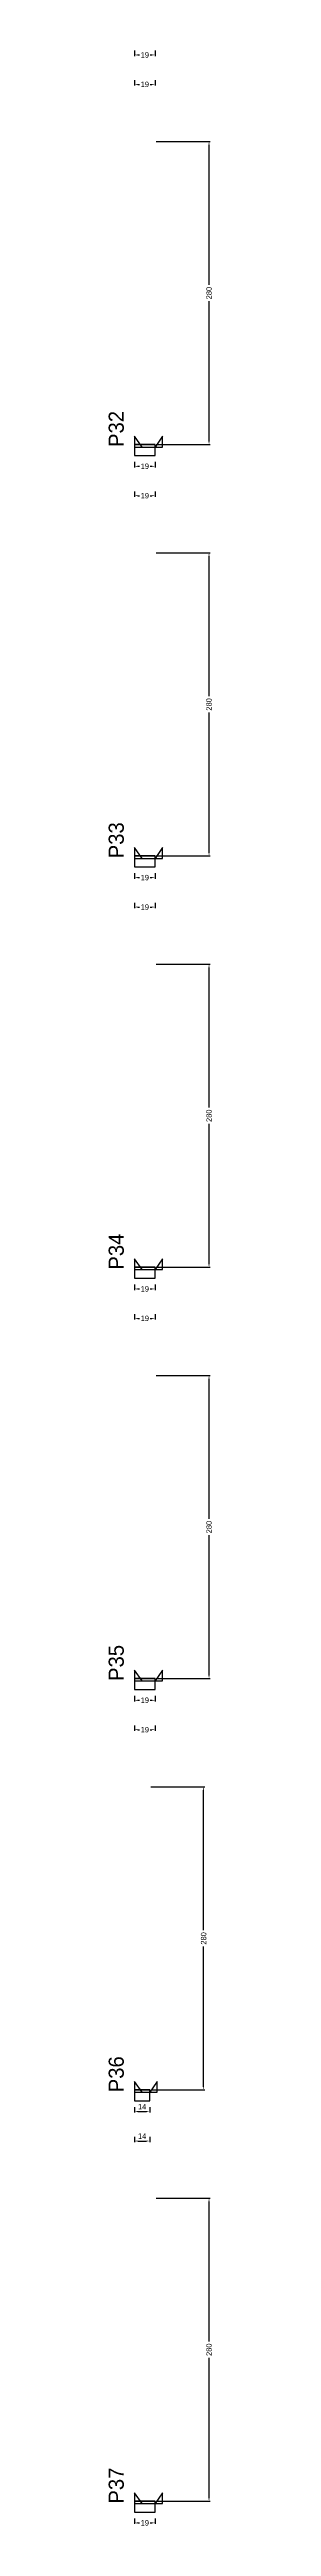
# Model space of a CAD drawing. Header units: centimetres. Extents: x -10500 to 4105, y -36866 to 295.
# Drawn here: x 3976 to 4072, y -13701 to -11413 of the extents above; entities that cross this region are included whole.
import ezdxf

# ---------------------------------------------------------------- set-up
doc = ezdxf.new("R2010")
doc.units = ezdxf.units.CM
for name, color, linetype in [('NOMENCLATURA', 7, 'Continuous'), ('SARR_2.2x10', 60, 'Continuous'), ('SARR_2.2x7', 40, 'Continuous')]:
    doc.layers.add(name, color=color, linetype=linetype)
doc.dimstyles.new('PAINEL-NOVA', dxfattribs={"dimtxt": 5, "dimasz": 3, "dimexe": 1, "dimexo": 1, "dimgap": 1, "dimtad": 1, "dimcen": 2.5, "dimazin": 3, "dimtfac": 1, "dimtmove": 0, "dimatfit": 3})

# ---------------------------------------------------------------- blocks, each defined once
blk = doc.blocks.new('_CLOSEDFILLED')
at = {"color": 0, "linetype": 'BYBLOCK'}
blk.add_solid([(-1, 0.16), (0, 0), (-1, -0.16)], dxfattribs=at)
blk = doc.blocks.new('*D801')
for p, q in [((4000, -11413.8), (4000, -11418.8)), ((4003, -11417.8), (4004.5, -11417.8)), ((4014.5, -11417.8), (4016, -11417.8)), ((4019, -11413.8), (4019, -11418.8))]:
    blk.add_line(p, q)
at = {"layer": 'Defpoints'}
for p in [(4000, -11412.8), (4000, -11417.8), (4019, -11412.8)]:
    blk.add_point(p, dxfattribs=at)
at = {"layer": 'SARR_2.2x10', "xscale": 3, "yscale": 3, "rotation": 180}
blk.add_blockref('_CLOSEDFILLED', (4000, -11417.8), dxfattribs=at)
at = {"layer": 'SARR_2.2x10', "xscale": 3, "yscale": 3}
blk.add_blockref('_CLOSEDFILLED', (4019, -11417.8), dxfattribs=at)
at = {"layer": 'SARR_2.2x10', "insert": (4009.5, -11417.8), "char_height": 5, "attachment_point": 5}
blk.add_mtext('19', dxfattribs=at)
blk = doc.blocks.new('*D806')
for p, q in [((4000, -11441), (4000, -11446)), ((4019, -11441), (4019, -11446)), ((4003, -11445), (4004.5, -11445)), ((4014.5, -11445), (4016, -11445))]:
    blk.add_line(p, q)
at = {"layer": 'Defpoints'}
for p in [(4000, -11440), (4019, -11440), (4000, -11445)]:
    blk.add_point(p, dxfattribs=at)
at = {"layer": 'SARR_2.2x10', "xscale": 3, "yscale": 3, "rotation": 180}
blk.add_blockref('_CLOSEDFILLED', (4000, -11445), dxfattribs=at)
at = {"layer": 'SARR_2.2x10', "xscale": 3, "yscale": 3}
blk.add_blockref('_CLOSEDFILLED', (4019, -11445), dxfattribs=at)
at = {"layer": 'SARR_2.2x10', "insert": (4009.5, -11445), "char_height": 5, "attachment_point": 5}
blk.add_mtext('19', dxfattribs=at)
blk = doc.blocks.new('*D827')
for p, q in [((4000, -11793.8), (4000, -11798.8)), ((4003, -11797.8), (4004.5, -11797.8)), ((4014.5, -11797.8), (4016, -11797.8)), ((4019, -11793.8), (4019, -11798.8))]:
    blk.add_line(p, q)
at = {"layer": 'Defpoints'}
for p in [(4000, -11792.8), (4000, -11797.8), (4019, -11792.8)]:
    blk.add_point(p, dxfattribs=at)
at = {"layer": 'SARR_2.2x10', "xscale": 3, "yscale": 3, "rotation": 180}
blk.add_blockref('_CLOSEDFILLED', (4000, -11797.8), dxfattribs=at)
at = {"layer": 'SARR_2.2x10', "xscale": 3, "yscale": 3}
blk.add_blockref('_CLOSEDFILLED', (4019, -11797.8), dxfattribs=at)
at = {"layer": 'SARR_2.2x10', "insert": (4009.5, -11797.8), "char_height": 5, "attachment_point": 5}
blk.add_mtext('19', dxfattribs=at)
blk = doc.blocks.new('*D828')
for p, q in [((4020, -11497.8), (4070, -11497.8)), ((4069, -11630.3), (4069, -11500.8)), ((4069, -11774.8), (4069, -11645.3)), ((4020, -11777.8), (4070, -11777.8))]:
    blk.add_line(p, q)
at = {"layer": 'Defpoints'}
for p in [(4019, -11497.8), (4019, -11777.8), (4069, -11777.8)]:
    blk.add_point(p, dxfattribs=at)
at = {"layer": 'SARR_2.2x10', "xscale": 3, "yscale": 3}
for p, rotation in [((4069, -11497.8), 90), ((4069, -11777.8), 270)]:
    blk.add_blockref('_CLOSEDFILLED', p, dxfattribs=dict(at, rotation=rotation))
at = {"layer": 'SARR_2.2x10', "insert": (4069, -11637.8), "char_height": 5, "attachment_point": 5, "rotation": 90}
blk.add_mtext('280', dxfattribs=at)
blk = doc.blocks.new('*D829')
for p, q in [((4020, -11497.8), (4070, -11497.8)), ((4069, -11630.3), (4069, -11500.8)), ((4069, -11774.8), (4069, -11645.3)), ((4020, -11777.8), (4070, -11777.8))]:
    blk.add_line(p, q)
at = {"layer": 'Defpoints'}
for p in [(4019, -11497.8), (4019, -11777.8), (4069, -11777.8)]:
    blk.add_point(p, dxfattribs=at)
at = {"layer": 'SARR_2.2x10', "xscale": 3, "yscale": 3}
for p, rotation in [((4069, -11497.8), 90), ((4069, -11777.8), 270)]:
    blk.add_blockref('_CLOSEDFILLED', p, dxfattribs=dict(at, rotation=rotation))
at = {"layer": 'SARR_2.2x10', "insert": (4069, -11637.8), "char_height": 5, "attachment_point": 5, "rotation": 90}
blk.add_mtext('280', dxfattribs=at)
blk = doc.blocks.new('*D830')
for p, q in [((4020, -11497.8), (4070, -11497.8)), ((4069, -11630.3), (4069, -11500.8)), ((4069, -11774.8), (4069, -11645.3)), ((4020, -11777.8), (4070, -11777.8))]:
    blk.add_line(p, q)
at = {"layer": 'Defpoints'}
for p in [(4019, -11497.8), (4019, -11777.8), (4069, -11777.8)]:
    blk.add_point(p, dxfattribs=at)
at = {"layer": 'SARR_2.2x10', "xscale": 3, "yscale": 3}
for p, rotation in [((4069, -11497.8), 90), ((4069, -11777.8), 270)]:
    blk.add_blockref('_CLOSEDFILLED', p, dxfattribs=dict(at, rotation=rotation))
at = {"layer": 'SARR_2.2x10', "insert": (4069, -11637.8), "char_height": 5, "attachment_point": 5, "rotation": 90}
blk.add_mtext('280', dxfattribs=at)
blk = doc.blocks.new('*D831')
for p, q in [((4020, -11497.8), (4070, -11497.8)), ((4069, -11630.3), (4069, -11500.8)), ((4069, -11774.8), (4069, -11645.3)), ((4020, -11777.8), (4070, -11777.8))]:
    blk.add_line(p, q)
at = {"layer": 'Defpoints'}
for p in [(4019, -11497.8), (4019, -11777.8), (4069, -11777.8)]:
    blk.add_point(p, dxfattribs=at)
at = {"layer": 'SARR_2.2x10', "xscale": 3, "yscale": 3}
for p, rotation in [((4069, -11497.8), 90), ((4069, -11777.8), 270)]:
    blk.add_blockref('_CLOSEDFILLED', p, dxfattribs=dict(at, rotation=rotation))
at = {"layer": 'SARR_2.2x10', "insert": (4069, -11637.8), "char_height": 5, "attachment_point": 5, "rotation": 90}
blk.add_mtext('280', dxfattribs=at)
blk = doc.blocks.new('*D832')
for p, q in [((4000, -11821), (4000, -11826)), ((4003, -11825), (4004.5, -11825)), ((4014.5, -11825), (4016, -11825)), ((4019, -11821), (4019, -11826))]:
    blk.add_line(p, q)
at = {"layer": 'Defpoints'}
for p in [(4000, -11820), (4000, -11825), (4019, -11820)]:
    blk.add_point(p, dxfattribs=at)
at = {"layer": 'SARR_2.2x10', "xscale": 3, "yscale": 3, "rotation": 180}
blk.add_blockref('_CLOSEDFILLED', (4000, -11825), dxfattribs=at)
at = {"layer": 'SARR_2.2x10', "xscale": 3, "yscale": 3}
blk.add_blockref('_CLOSEDFILLED', (4019, -11825), dxfattribs=at)
at = {"layer": 'SARR_2.2x10', "insert": (4009.5, -11825), "char_height": 5, "attachment_point": 5}
blk.add_mtext('19', dxfattribs=at)
blk = doc.blocks.new('GRA-E')
at = {"layer": 'SARR_2.2x7'}
blk.add_lwpolyline([(0, 0), (7, 0), (0, 10)], close=True, dxfattribs=at)
blk = doc.blocks.new('GRA-D')
at = {"layer": 'SARR_2.2x7'}
blk.add_lwpolyline([(0, 0), (7, 0), (7, 10)], close=True, dxfattribs=at)
blk = doc.blocks.new('*D853')
for p, q in [((4000, -12173.8), (4000, -12178.8)), ((4003, -12177.8), (4004.5, -12177.8)), ((4014.5, -12177.8), (4016, -12177.8)), ((4019, -12173.8), (4019, -12178.8))]:
    blk.add_line(p, q)
at = {"layer": 'Defpoints'}
for p in [(4000, -12172.8), (4019, -12172.8), (4000, -12177.8)]:
    blk.add_point(p, dxfattribs=at)
at = {"layer": 'SARR_2.2x10', "xscale": 3, "yscale": 3, "rotation": 180}
blk.add_blockref('_CLOSEDFILLED', (4000, -12177.8), dxfattribs=at)
at = {"layer": 'SARR_2.2x10', "xscale": 3, "yscale": 3}
blk.add_blockref('_CLOSEDFILLED', (4019, -12177.8), dxfattribs=at)
at = {"layer": 'SARR_2.2x10', "insert": (4009.5, -12177.8), "char_height": 5, "attachment_point": 5}
blk.add_mtext('19', dxfattribs=at)
blk = doc.blocks.new('*D854')
for p, q in [((4020, -11877.8), (4070, -11877.8)), ((4069, -12010.3), (4069, -11880.8)), ((4069, -12154.8), (4069, -12025.3)), ((4020, -12157.8), (4070, -12157.8))]:
    blk.add_line(p, q)
at = {"layer": 'Defpoints'}
for p in [(4019, -11877.8), (4019, -12157.8), (4069, -12157.8)]:
    blk.add_point(p, dxfattribs=at)
at = {"layer": 'SARR_2.2x10', "xscale": 3, "yscale": 3}
for p, rotation in [((4069, -11877.8), 90), ((4069, -12157.8), 270)]:
    blk.add_blockref('_CLOSEDFILLED', p, dxfattribs=dict(at, rotation=rotation))
at = {"layer": 'SARR_2.2x10', "insert": (4069, -12017.8), "char_height": 5, "attachment_point": 5, "rotation": 90}
blk.add_mtext('280', dxfattribs=at)
blk = doc.blocks.new('*D855')
for p, q in [((4020, -11877.8), (4070, -11877.8)), ((4069, -12010.3), (4069, -11880.8)), ((4069, -12154.8), (4069, -12025.3)), ((4020, -12157.8), (4070, -12157.8))]:
    blk.add_line(p, q)
at = {"layer": 'Defpoints'}
for p in [(4019, -11877.8), (4019, -12157.8), (4069, -12157.8)]:
    blk.add_point(p, dxfattribs=at)
at = {"layer": 'SARR_2.2x10', "xscale": 3, "yscale": 3}
for p, rotation in [((4069, -11877.8), 90), ((4069, -12157.8), 270)]:
    blk.add_blockref('_CLOSEDFILLED', p, dxfattribs=dict(at, rotation=rotation))
at = {"layer": 'SARR_2.2x10', "insert": (4069, -12017.8), "char_height": 5, "attachment_point": 5, "rotation": 90}
blk.add_mtext('280', dxfattribs=at)
blk = doc.blocks.new('*D856')
for p, q in [((4020, -11877.8), (4070, -11877.8)), ((4069, -12010.3), (4069, -11880.8)), ((4069, -12154.8), (4069, -12025.3)), ((4020, -12157.8), (4070, -12157.8))]:
    blk.add_line(p, q)
at = {"layer": 'Defpoints'}
for p in [(4019, -11877.8), (4019, -12157.8), (4069, -12157.8)]:
    blk.add_point(p, dxfattribs=at)
at = {"layer": 'SARR_2.2x10', "xscale": 3, "yscale": 3}
for p, rotation in [((4069, -11877.8), 90), ((4069, -12157.8), 270)]:
    blk.add_blockref('_CLOSEDFILLED', p, dxfattribs=dict(at, rotation=rotation))
at = {"layer": 'SARR_2.2x10', "insert": (4069, -12017.8), "char_height": 5, "attachment_point": 5, "rotation": 90}
blk.add_mtext('280', dxfattribs=at)
blk = doc.blocks.new('*D857')
for p, q in [((4020, -11877.8), (4070, -11877.8)), ((4069, -12010.3), (4069, -11880.8)), ((4069, -12154.8), (4069, -12025.3)), ((4020, -12157.8), (4070, -12157.8))]:
    blk.add_line(p, q)
at = {"layer": 'Defpoints'}
for p in [(4019, -11877.8), (4019, -12157.8), (4069, -12157.8)]:
    blk.add_point(p, dxfattribs=at)
at = {"layer": 'SARR_2.2x10', "xscale": 3, "yscale": 3}
for p, rotation in [((4069, -11877.8), 90), ((4069, -12157.8), 270)]:
    blk.add_blockref('_CLOSEDFILLED', p, dxfattribs=dict(at, rotation=rotation))
at = {"layer": 'SARR_2.2x10', "insert": (4069, -12017.8), "char_height": 5, "attachment_point": 5, "rotation": 90}
blk.add_mtext('280', dxfattribs=at)
blk = doc.blocks.new('*D858')
for p, q in [((4000, -12201), (4000, -12206)), ((4003, -12205), (4004.5, -12205)), ((4014.5, -12205), (4016, -12205)), ((4019, -12201), (4019, -12206))]:
    blk.add_line(p, q)
at = {"layer": 'Defpoints'}
for p in [(4000, -12200), (4000, -12205), (4019, -12200)]:
    blk.add_point(p, dxfattribs=at)
at = {"layer": 'SARR_2.2x10', "xscale": 3, "yscale": 3, "rotation": 180}
blk.add_blockref('_CLOSEDFILLED', (4000, -12205), dxfattribs=at)
at = {"layer": 'SARR_2.2x10', "xscale": 3, "yscale": 3}
blk.add_blockref('_CLOSEDFILLED', (4019, -12205), dxfattribs=at)
at = {"layer": 'SARR_2.2x10', "insert": (4009.5, -12205), "char_height": 5, "attachment_point": 5}
blk.add_mtext('19', dxfattribs=at)
blk = doc.blocks.new('*D879')
for p, q in [((4000, -12553.8), (4000, -12558.8)), ((4003, -12557.8), (4004.5, -12557.8)), ((4014.5, -12557.8), (4016, -12557.8)), ((4019, -12553.8), (4019, -12558.8))]:
    blk.add_line(p, q)
at = {"layer": 'Defpoints'}
for p in [(4000, -12552.8), (4000, -12557.8), (4019, -12552.8)]:
    blk.add_point(p, dxfattribs=at)
at = {"layer": 'SARR_2.2x10', "xscale": 3, "yscale": 3, "rotation": 180}
blk.add_blockref('_CLOSEDFILLED', (4000, -12557.8), dxfattribs=at)
at = {"layer": 'SARR_2.2x10', "xscale": 3, "yscale": 3}
blk.add_blockref('_CLOSEDFILLED', (4019, -12557.8), dxfattribs=at)
at = {"layer": 'SARR_2.2x10', "insert": (4009.5, -12557.8), "char_height": 5, "attachment_point": 5}
blk.add_mtext('19', dxfattribs=at)
blk = doc.blocks.new('*D880')
for p, q in [((4020, -12257.8), (4070, -12257.8)), ((4069, -12390.3), (4069, -12260.8)), ((4069, -12534.8), (4069, -12405.3)), ((4020, -12537.8), (4070, -12537.8))]:
    blk.add_line(p, q)
at = {"layer": 'Defpoints'}
for p in [(4019, -12257.8), (4019, -12537.8), (4069, -12537.8)]:
    blk.add_point(p, dxfattribs=at)
at = {"layer": 'SARR_2.2x10', "xscale": 3, "yscale": 3}
for p, rotation in [((4069, -12257.8), 90), ((4069, -12537.8), 270)]:
    blk.add_blockref('_CLOSEDFILLED', p, dxfattribs=dict(at, rotation=rotation))
at = {"layer": 'SARR_2.2x10', "insert": (4069, -12397.8), "char_height": 5, "attachment_point": 5, "rotation": 90}
blk.add_mtext('280', dxfattribs=at)
blk = doc.blocks.new('*D881')
for p, q in [((4020, -12257.8), (4070, -12257.8)), ((4069, -12390.3), (4069, -12260.8)), ((4069, -12534.8), (4069, -12405.3)), ((4020, -12537.8), (4070, -12537.8))]:
    blk.add_line(p, q)
at = {"layer": 'Defpoints'}
for p in [(4019, -12257.8), (4019, -12537.8), (4069, -12537.8)]:
    blk.add_point(p, dxfattribs=at)
at = {"layer": 'SARR_2.2x10', "xscale": 3, "yscale": 3}
for p, rotation in [((4069, -12257.8), 90), ((4069, -12537.8), 270)]:
    blk.add_blockref('_CLOSEDFILLED', p, dxfattribs=dict(at, rotation=rotation))
at = {"layer": 'SARR_2.2x10', "insert": (4069, -12397.8), "char_height": 5, "attachment_point": 5, "rotation": 90}
blk.add_mtext('280', dxfattribs=at)
blk = doc.blocks.new('*D882')
for p, q in [((4020, -12257.8), (4070, -12257.8)), ((4069, -12390.3), (4069, -12260.8)), ((4069, -12534.8), (4069, -12405.3)), ((4020, -12537.8), (4070, -12537.8))]:
    blk.add_line(p, q)
at = {"layer": 'Defpoints'}
for p in [(4019, -12257.8), (4019, -12537.8), (4069, -12537.8)]:
    blk.add_point(p, dxfattribs=at)
at = {"layer": 'SARR_2.2x10', "xscale": 3, "yscale": 3}
for p, rotation in [((4069, -12257.8), 90), ((4069, -12537.8), 270)]:
    blk.add_blockref('_CLOSEDFILLED', p, dxfattribs=dict(at, rotation=rotation))
at = {"layer": 'SARR_2.2x10', "insert": (4069, -12397.8), "char_height": 5, "attachment_point": 5, "rotation": 90}
blk.add_mtext('280', dxfattribs=at)
blk = doc.blocks.new('*D883')
for p, q in [((4020, -12257.8), (4070, -12257.8)), ((4069, -12390.3), (4069, -12260.8)), ((4069, -12534.8), (4069, -12405.3)), ((4020, -12537.8), (4070, -12537.8))]:
    blk.add_line(p, q)
at = {"layer": 'Defpoints'}
for p in [(4019, -12257.8), (4019, -12537.8), (4069, -12537.8)]:
    blk.add_point(p, dxfattribs=at)
at = {"layer": 'SARR_2.2x10', "xscale": 3, "yscale": 3}
for p, rotation in [((4069, -12257.8), 90), ((4069, -12537.8), 270)]:
    blk.add_blockref('_CLOSEDFILLED', p, dxfattribs=dict(at, rotation=rotation))
at = {"layer": 'SARR_2.2x10', "insert": (4069, -12397.8), "char_height": 5, "attachment_point": 5, "rotation": 90}
blk.add_mtext('280', dxfattribs=at)
blk = doc.blocks.new('*D884')
for p, q in [((4000, -12581), (4000, -12586)), ((4003, -12585), (4004.5, -12585)), ((4014.5, -12585), (4016, -12585)), ((4019, -12581), (4019, -12586))]:
    blk.add_line(p, q)
at = {"layer": 'Defpoints'}
for p in [(4000, -12580), (4000, -12585), (4019, -12580)]:
    blk.add_point(p, dxfattribs=at)
at = {"layer": 'SARR_2.2x10', "xscale": 3, "yscale": 3, "rotation": 180}
blk.add_blockref('_CLOSEDFILLED', (4000, -12585), dxfattribs=at)
at = {"layer": 'SARR_2.2x10', "xscale": 3, "yscale": 3}
blk.add_blockref('_CLOSEDFILLED', (4019, -12585), dxfattribs=at)
at = {"layer": 'SARR_2.2x10', "insert": (4009.5, -12585), "char_height": 5, "attachment_point": 5}
blk.add_mtext('19', dxfattribs=at)
blk = doc.blocks.new('*D905')
for p, q in [((4000, -12933.8), (4000, -12938.8)), ((4003, -12937.8), (4004.5, -12937.8)), ((4014.5, -12937.8), (4016, -12937.8)), ((4019, -12933.8), (4019, -12938.8))]:
    blk.add_line(p, q)
at = {"layer": 'Defpoints'}
for p in [(4000, -12932.8), (4000, -12937.8), (4019, -12932.8)]:
    blk.add_point(p, dxfattribs=at)
at = {"layer": 'SARR_2.2x10', "xscale": 3, "yscale": 3, "rotation": 180}
blk.add_blockref('_CLOSEDFILLED', (4000, -12937.8), dxfattribs=at)
at = {"layer": 'SARR_2.2x10', "xscale": 3, "yscale": 3}
blk.add_blockref('_CLOSEDFILLED', (4019, -12937.8), dxfattribs=at)
at = {"layer": 'SARR_2.2x10', "insert": (4009.5, -12937.8), "char_height": 5, "attachment_point": 5}
blk.add_mtext('19', dxfattribs=at)
blk = doc.blocks.new('*D906')
for p, q in [((4020, -12637.8), (4070, -12637.8)), ((4069, -12770.3), (4069, -12640.8)), ((4069, -12914.8), (4069, -12785.3)), ((4020, -12917.8), (4070, -12917.8))]:
    blk.add_line(p, q)
at = {"layer": 'Defpoints'}
for p in [(4019, -12637.8), (4019, -12917.8), (4069, -12917.8)]:
    blk.add_point(p, dxfattribs=at)
at = {"layer": 'SARR_2.2x10', "xscale": 3, "yscale": 3}
for p, rotation in [((4069, -12637.8), 90), ((4069, -12917.8), 270)]:
    blk.add_blockref('_CLOSEDFILLED', p, dxfattribs=dict(at, rotation=rotation))
at = {"layer": 'SARR_2.2x10', "insert": (4069, -12777.8), "char_height": 5, "attachment_point": 5, "rotation": 90}
blk.add_mtext('280', dxfattribs=at)
blk = doc.blocks.new('*D907')
for p, q in [((4020, -12637.8), (4070, -12637.8)), ((4069, -12770.3), (4069, -12640.8)), ((4069, -12914.8), (4069, -12785.3)), ((4020, -12917.8), (4070, -12917.8))]:
    blk.add_line(p, q)
at = {"layer": 'Defpoints'}
for p in [(4019, -12637.8), (4019, -12917.8), (4069, -12917.8)]:
    blk.add_point(p, dxfattribs=at)
at = {"layer": 'SARR_2.2x10', "xscale": 3, "yscale": 3}
for p, rotation in [((4069, -12637.8), 90), ((4069, -12917.8), 270)]:
    blk.add_blockref('_CLOSEDFILLED', p, dxfattribs=dict(at, rotation=rotation))
at = {"layer": 'SARR_2.2x10', "insert": (4069, -12777.8), "char_height": 5, "attachment_point": 5, "rotation": 90}
blk.add_mtext('280', dxfattribs=at)
blk = doc.blocks.new('*D908')
for p, q in [((4020, -12637.8), (4070, -12637.8)), ((4069, -12770.3), (4069, -12640.8)), ((4069, -12914.8), (4069, -12785.3)), ((4020, -12917.8), (4070, -12917.8))]:
    blk.add_line(p, q)
at = {"layer": 'Defpoints'}
for p in [(4019, -12637.8), (4019, -12917.8), (4069, -12917.8)]:
    blk.add_point(p, dxfattribs=at)
at = {"layer": 'SARR_2.2x10', "xscale": 3, "yscale": 3}
for p, rotation in [((4069, -12637.8), 90), ((4069, -12917.8), 270)]:
    blk.add_blockref('_CLOSEDFILLED', p, dxfattribs=dict(at, rotation=rotation))
at = {"layer": 'SARR_2.2x10', "insert": (4069, -12777.8), "char_height": 5, "attachment_point": 5, "rotation": 90}
blk.add_mtext('280', dxfattribs=at)
blk = doc.blocks.new('*D909')
for p, q in [((4020, -12637.8), (4070, -12637.8)), ((4069, -12770.3), (4069, -12640.8)), ((4069, -12914.8), (4069, -12785.3)), ((4020, -12917.8), (4070, -12917.8))]:
    blk.add_line(p, q)
at = {"layer": 'Defpoints'}
for p in [(4019, -12637.8), (4019, -12917.8), (4069, -12917.8)]:
    blk.add_point(p, dxfattribs=at)
at = {"layer": 'SARR_2.2x10', "xscale": 3, "yscale": 3}
for p, rotation in [((4069, -12637.8), 90), ((4069, -12917.8), 270)]:
    blk.add_blockref('_CLOSEDFILLED', p, dxfattribs=dict(at, rotation=rotation))
at = {"layer": 'SARR_2.2x10', "insert": (4069, -12777.8), "char_height": 5, "attachment_point": 5, "rotation": 90}
blk.add_mtext('280', dxfattribs=at)
blk = doc.blocks.new('*D910')
for p, q in [((4000, -12961), (4000, -12966)), ((4003, -12965), (4004.5, -12965)), ((4014.5, -12965), (4016, -12965)), ((4019, -12961), (4019, -12966))]:
    blk.add_line(p, q)
at = {"layer": 'Defpoints'}
for p in [(4000, -12960), (4000, -12965), (4019, -12960)]:
    blk.add_point(p, dxfattribs=at)
at = {"layer": 'SARR_2.2x10', "xscale": 3, "yscale": 3, "rotation": 180}
blk.add_blockref('_CLOSEDFILLED', (4000, -12965), dxfattribs=at)
at = {"layer": 'SARR_2.2x10', "xscale": 3, "yscale": 3}
blk.add_blockref('_CLOSEDFILLED', (4019, -12965), dxfattribs=at)
at = {"layer": 'SARR_2.2x10', "insert": (4009.5, -12965), "char_height": 5, "attachment_point": 5}
blk.add_mtext('19', dxfattribs=at)
blk = doc.blocks.new('*D931')
for p, q in [((4000, -13313.8), (4000, -13318.8)), ((4014, -13313.8), (4014, -13318.8)), ((4003, -13317.8), (4011, -13317.8))]:
    blk.add_line(p, q)
at = {"layer": 'Defpoints'}
for p in [(4000, -13312.8), (4014, -13312.8), (4000, -13317.8)]:
    blk.add_point(p, dxfattribs=at)
at = {"layer": 'SARR_2.2x10', "xscale": 3, "yscale": 3, "rotation": 180}
blk.add_blockref('_CLOSEDFILLED', (4000, -13317.8), dxfattribs=at)
at = {"layer": 'SARR_2.2x10', "xscale": 3, "yscale": 3}
blk.add_blockref('_CLOSEDFILLED', (4014, -13317.8), dxfattribs=at)
at = {"layer": 'SARR_2.2x10', "insert": (4007, -13313.3), "char_height": 5, "attachment_point": 5}
blk.add_mtext('14', dxfattribs=at)
blk = doc.blocks.new('*D932')
for p, q in [((4015, -13017.8), (4065, -13017.8)), ((4064, -13150.3), (4064, -13020.8)), ((4064, -13294.8), (4064, -13165.3)), ((4015, -13297.8), (4065, -13297.8))]:
    blk.add_line(p, q)
at = {"layer": 'Defpoints'}
for p in [(4014, -13017.8), (4014, -13297.8), (4064, -13297.8)]:
    blk.add_point(p, dxfattribs=at)
at = {"layer": 'SARR_2.2x10', "xscale": 3, "yscale": 3}
for p, rotation in [((4064, -13017.8), 90), ((4064, -13297.8), 270)]:
    blk.add_blockref('_CLOSEDFILLED', p, dxfattribs=dict(at, rotation=rotation))
at = {"layer": 'SARR_2.2x10', "insert": (4064, -13157.8), "char_height": 5, "attachment_point": 5, "rotation": 90}
blk.add_mtext('280', dxfattribs=at)
blk = doc.blocks.new('*D933')
for p, q in [((4015, -13017.8), (4065, -13017.8)), ((4064, -13150.3), (4064, -13020.8)), ((4064, -13294.8), (4064, -13165.3)), ((4015, -13297.8), (4065, -13297.8))]:
    blk.add_line(p, q)
at = {"layer": 'Defpoints'}
for p in [(4014, -13017.8), (4014, -13297.8), (4064, -13297.8)]:
    blk.add_point(p, dxfattribs=at)
at = {"layer": 'SARR_2.2x10', "xscale": 3, "yscale": 3}
for p, rotation in [((4064, -13017.8), 90), ((4064, -13297.8), 270)]:
    blk.add_blockref('_CLOSEDFILLED', p, dxfattribs=dict(at, rotation=rotation))
at = {"layer": 'SARR_2.2x10', "insert": (4064, -13157.8), "char_height": 5, "attachment_point": 5, "rotation": 90}
blk.add_mtext('280', dxfattribs=at)
blk = doc.blocks.new('*D934')
for p, q in [((4015, -13017.8), (4065, -13017.8)), ((4064, -13150.3), (4064, -13020.8)), ((4064, -13294.8), (4064, -13165.3)), ((4015, -13297.8), (4065, -13297.8))]:
    blk.add_line(p, q)
at = {"layer": 'Defpoints'}
for p in [(4014, -13017.8), (4014, -13297.8), (4064, -13297.8)]:
    blk.add_point(p, dxfattribs=at)
at = {"layer": 'SARR_2.2x10', "xscale": 3, "yscale": 3}
for p, rotation in [((4064, -13017.8), 90), ((4064, -13297.8), 270)]:
    blk.add_blockref('_CLOSEDFILLED', p, dxfattribs=dict(at, rotation=rotation))
at = {"layer": 'SARR_2.2x10', "insert": (4064, -13157.8), "char_height": 5, "attachment_point": 5, "rotation": 90}
blk.add_mtext('280', dxfattribs=at)
blk = doc.blocks.new('*D935')
for p, q in [((4015, -13017.8), (4065, -13017.8)), ((4064, -13150.3), (4064, -13020.8)), ((4064, -13294.8), (4064, -13165.3)), ((4015, -13297.8), (4065, -13297.8))]:
    blk.add_line(p, q)
at = {"layer": 'Defpoints'}
for p in [(4014, -13017.8), (4014, -13297.8), (4064, -13297.8)]:
    blk.add_point(p, dxfattribs=at)
at = {"layer": 'SARR_2.2x10', "xscale": 3, "yscale": 3}
for p, rotation in [((4064, -13017.8), 90), ((4064, -13297.8), 270)]:
    blk.add_blockref('_CLOSEDFILLED', p, dxfattribs=dict(at, rotation=rotation))
at = {"layer": 'SARR_2.2x10', "insert": (4064, -13157.8), "char_height": 5, "attachment_point": 5, "rotation": 90}
blk.add_mtext('280', dxfattribs=at)
blk = doc.blocks.new('*D936')
for p, q in [((4000, -13341), (4000, -13346)), ((4003, -13345), (4011, -13345)), ((4014, -13341), (4014, -13346))]:
    blk.add_line(p, q)
at = {"layer": 'Defpoints'}
for p in [(4000, -13340), (4014, -13340), (4000, -13345)]:
    blk.add_point(p, dxfattribs=at)
at = {"layer": 'SARR_2.2x10', "xscale": 3, "yscale": 3, "rotation": 180}
blk.add_blockref('_CLOSEDFILLED', (4000, -13345), dxfattribs=at)
at = {"layer": 'SARR_2.2x10', "xscale": 3, "yscale": 3}
blk.add_blockref('_CLOSEDFILLED', (4014, -13345), dxfattribs=at)
at = {"layer": 'SARR_2.2x10', "insert": (4007, -13340.5), "char_height": 5, "attachment_point": 5}
blk.add_mtext('14', dxfattribs=at)
blk = doc.blocks.new('*D957')
for p, q in [((4000, -13693.8), (4000, -13698.8)), ((4003, -13697.8), (4004.5, -13697.8)), ((4014.5, -13697.8), (4016, -13697.8)), ((4019, -13693.8), (4019, -13698.8))]:
    blk.add_line(p, q)
at = {"layer": 'Defpoints'}
for p in [(4000, -13692.8), (4000, -13697.8), (4019, -13692.8)]:
    blk.add_point(p, dxfattribs=at)
at = {"layer": 'SARR_2.2x10', "xscale": 3, "yscale": 3, "rotation": 180}
blk.add_blockref('_CLOSEDFILLED', (4000, -13697.8), dxfattribs=at)
at = {"layer": 'SARR_2.2x10', "xscale": 3, "yscale": 3}
blk.add_blockref('_CLOSEDFILLED', (4019, -13697.8), dxfattribs=at)
at = {"layer": 'SARR_2.2x10', "insert": (4009.5, -13697.8), "char_height": 5, "attachment_point": 5}
blk.add_mtext('19', dxfattribs=at)
blk = doc.blocks.new('*D958')
for p, q in [((4020, -13397.8), (4070, -13397.8)), ((4069, -13530.3), (4069, -13400.8)), ((4069, -13674.8), (4069, -13545.3)), ((4020, -13677.8), (4070, -13677.8))]:
    blk.add_line(p, q)
at = {"layer": 'Defpoints'}
for p in [(4019, -13397.8), (4019, -13677.8), (4069, -13677.8)]:
    blk.add_point(p, dxfattribs=at)
at = {"layer": 'SARR_2.2x10', "xscale": 3, "yscale": 3}
for p, rotation in [((4069, -13397.8), 90), ((4069, -13677.8), 270)]:
    blk.add_blockref('_CLOSEDFILLED', p, dxfattribs=dict(at, rotation=rotation))
at = {"layer": 'SARR_2.2x10', "insert": (4069, -13537.8), "char_height": 5, "attachment_point": 5, "rotation": 90}
blk.add_mtext('280', dxfattribs=at)
blk = doc.blocks.new('*D959')
for p, q in [((4020, -13397.8), (4070, -13397.8)), ((4069, -13530.3), (4069, -13400.8)), ((4069, -13674.8), (4069, -13545.3)), ((4020, -13677.8), (4070, -13677.8))]:
    blk.add_line(p, q)
at = {"layer": 'Defpoints'}
for p in [(4019, -13397.8), (4019, -13677.8), (4069, -13677.8)]:
    blk.add_point(p, dxfattribs=at)
at = {"layer": 'SARR_2.2x10', "xscale": 3, "yscale": 3}
for p, rotation in [((4069, -13397.8), 90), ((4069, -13677.8), 270)]:
    blk.add_blockref('_CLOSEDFILLED', p, dxfattribs=dict(at, rotation=rotation))
at = {"layer": 'SARR_2.2x10', "insert": (4069, -13537.8), "char_height": 5, "attachment_point": 5, "rotation": 90}
blk.add_mtext('280', dxfattribs=at)
blk = doc.blocks.new('*D960')
for p, q in [((4020, -13397.8), (4070, -13397.8)), ((4069, -13530.3), (4069, -13400.8)), ((4069, -13674.8), (4069, -13545.3)), ((4020, -13677.8), (4070, -13677.8))]:
    blk.add_line(p, q)
at = {"layer": 'Defpoints'}
for p in [(4019, -13397.8), (4019, -13677.8), (4069, -13677.8)]:
    blk.add_point(p, dxfattribs=at)
at = {"layer": 'SARR_2.2x10', "xscale": 3, "yscale": 3}
for p, rotation in [((4069, -13397.8), 90), ((4069, -13677.8), 270)]:
    blk.add_blockref('_CLOSEDFILLED', p, dxfattribs=dict(at, rotation=rotation))
at = {"layer": 'SARR_2.2x10', "insert": (4069, -13537.8), "char_height": 5, "attachment_point": 5, "rotation": 90}
blk.add_mtext('280', dxfattribs=at)
blk = doc.blocks.new('*D961')
for p, q in [((4020, -13397.8), (4070, -13397.8)), ((4069, -13530.3), (4069, -13400.8)), ((4069, -13674.8), (4069, -13545.3)), ((4020, -13677.8), (4070, -13677.8))]:
    blk.add_line(p, q)
at = {"layer": 'Defpoints'}
for p in [(4019, -13397.8), (4019, -13677.8), (4069, -13677.8)]:
    blk.add_point(p, dxfattribs=at)
at = {"layer": 'SARR_2.2x10', "xscale": 3, "yscale": 3}
for p, rotation in [((4069, -13397.8), 90), ((4069, -13677.8), 270)]:
    blk.add_blockref('_CLOSEDFILLED', p, dxfattribs=dict(at, rotation=rotation))
at = {"layer": 'SARR_2.2x10', "insert": (4069, -13537.8), "char_height": 5, "attachment_point": 5, "rotation": 90}
blk.add_mtext('280', dxfattribs=at)

msp = doc.modelspace()

# ---------------------------------------------------------------- linework, layer by layer
at = {"layer": 'SARR_2.2x10'}
for p, q in [((4019, -11777.8), (4000, -11777.8)), ((4000, -11777.8), (4000, -11787.8)), ((4019, -11787.8), (4019, -11777.8)), ((4000, -11787.8), (4019, -11787.8)), ((4019, -12157.8), (4000, -12157.8)), ((4000, -12157.8), (4000, -12167.8)), ((4000, -12167.8), (4019, -12167.8)), ((4019, -12167.8), (4019, -12157.8)), ((4019, -12537.8), (4000, -12537.8)), ((4000, -12537.8), (4000, -12547.8)), ((4019, -12547.8), (4019, -12537.8)), ((4000, -12547.8), (4019, -12547.8)), ((4019, -12917.8), (4000, -12917.8)), ((4000, -12917.8), (4000, -12927.8)), ((4000, -12927.8), (4019, -12927.8)), ((4019, -12927.8), (4019, -12917.8)), ((4014, -13297.8), (4000, -13297.8)), ((4000, -13297.8), (4000, -13307.8)), ((4000, -13307.8), (4014, -13307.8)), ((4014, -13307.8), (4014, -13297.8)), ((4019, -13677.8), (4000, -13677.8)), ((4000, -13677.8), (4000, -13687.8)), ((4019, -13687.8), (4019, -13677.8)), ((4000, -13687.8), (4019, -13687.8))]:
    msp.add_line(p, q, dxfattribs=at)
at = {"layer": 'SARR_2.2x7'}
for p, q in [((4019, -11777.8), (4000, -11777.8)), ((4000, -11777.8), (4000, -11780)), ((4000, -11777.8), (4007, -11777.8)), ((4000, -11777.8), (4007, -11777.8)), ((4000, -11777.8), (4007, -11777.8)), ((4000, -11777.8), (4007, -11777.8)), ((4000, -11780), (4019, -11780)), ((4007, -11777.8), (4019, -11777.8)), ((4007, -11777.8), (4019, -11777.8)), ((4007, -11777.8), (4019, -11777.8)), ((4007, -11777.8), (4019, -11777.8)), ((4019, -11780), (4019, -11777.8)), ((4019, -12157.8), (4000, -12157.8)), ((4000, -12157.8), (4000, -12160)), ((4000, -12157.8), (4007, -12157.8)), ((4000, -12157.8), (4007, -12157.8)), ((4000, -12157.8), (4007, -12157.8)), ((4000, -12157.8), (4007, -12157.8)), ((4000, -12160), (4019, -12160)), ((4007, -12157.8), (4019, -12157.8)), ((4007, -12157.8), (4019, -12157.8)), ((4007, -12157.8), (4019, -12157.8)), ((4007, -12157.8), (4019, -12157.8)), ((4019, -12160), (4019, -12157.8)), ((4019, -12537.8), (4000, -12537.8)), ((4000, -12537.8), (4000, -12540)), ((4000, -12537.8), (4007, -12537.8)), ((4000, -12537.8), (4007, -12537.8)), ((4000, -12537.8), (4007, -12537.8)), ((4000, -12537.8), (4007, -12537.8)), ((4007, -12537.8), (4019, -12537.8)), ((4007, -12537.8), (4019, -12537.8)), ((4007, -12537.8), (4019, -12537.8)), ((4007, -12537.8), (4019, -12537.8)), ((4019, -12540), (4019, -12537.8)), ((4000, -12540), (4019, -12540)), ((4019, -12917.8), (4000, -12917.8)), ((4000, -12917.8), (4000, -12920)), ((4000, -12917.8), (4007, -12917.8)), ((4000, -12917.8), (4007, -12917.8)), ((4000, -12917.8), (4007, -12917.8)), ((4000, -12917.8), (4007, -12917.8)), ((4000, -12920), (4019, -12920)), ((4007, -12917.8), (4019, -12917.8)), ((4007, -12917.8), (4019, -12917.8)), ((4007, -12917.8), (4019, -12917.8)), ((4007, -12917.8), (4019, -12917.8)), ((4019, -12920), (4019, -12917.8)), ((4014, -13297.8), (4000, -13297.8)), ((4000, -13297.8), (4000, -13300)), ((4000, -13297.8), (4007, -13297.8)), ((4000, -13297.8), (4007, -13297.8)), ((4000, -13297.8), (4007, -13297.8)), ((4000, -13297.8), (4007, -13297.8)), ((4000, -13300), (4014, -13300)), ((4007, -13297.8), (4014, -13297.8)), ((4007, -13297.8), (4014, -13297.8)), ((4007, -13297.8), (4014, -13297.8)), ((4007, -13297.8), (4014, -13297.8)), ((4014, -13300), (4014, -13297.8)), ((4019, -13677.8), (4000, -13677.8)), ((4000, -13677.8), (4000, -13680)), ((4000, -13677.8), (4007, -13677.8)), ((4000, -13677.8), (4007, -13677.8)), ((4000, -13677.8), (4007, -13677.8)), ((4000, -13677.8), (4007, -13677.8)), ((4000, -13680), (4019, -13680)), ((4007, -13677.8), (4019, -13677.8)), ((4007, -13677.8), (4019, -13677.8)), ((4007, -13677.8), (4019, -13677.8)), ((4007, -13677.8), (4019, -13677.8)), ((4019, -13680), (4019, -13677.8))]:
    msp.add_line(p, q, dxfattribs=at)

# ---------------------------------------------------------------- block references
for name, p in [('GRA-E', (4000, -11780)), ('GRA-D', (4019, -11780)), ('GRA-E', (4000, -12160)), ('GRA-D', (4019, -12160)), ('GRA-E', (4000, -12540)), ('GRA-D', (4019, -12540)), ('GRA-E', (4000, -12920)), ('GRA-D', (4019, -12920)), ('GRA-E', (4000, -13300)), ('GRA-D', (4014, -13300)), ('GRA-E', (4000, -13680)), ('GRA-D', (4019, -13680))]:
    msp.add_blockref(name, p, dxfattribs=at)

# ---------------------------------------------------------------- texts
at = {"layer": 'NOMENCLATURA'}
for s, p in [('P32', (3990, -11780)), ('P33', (3990, -12160)), ('P34', (3990, -12540)), ('P35', (3990, -12920)), ('P36', (3990, -13300)), ('P37', (3990, -13680))]:
    msp.add_text(s, height=14, rotation=90, dxfattribs=at).set_placement(p)

# ---------------------------------------------------------------- dimensions: what is measured, and where the dimension line sits
at = {"layer": 'SARR_2.2x10'}
for base, p1, p2, picture, middle in [((4000, -11417.8), (4000, -11412.8), (4019, -11412.8), '*D801', (4009.5, -11417.8)), ((4000, -11445), (4000, -11440), (4019, -11440), '*D806', (4009.5, -11445)), ((4000, -11797.8), (4000, -11792.8), (4019, -11792.8), '*D827', (4009.5, -11797.8)), ((4000, -11825), (4000, -11820), (4019, -11820), '*D832', (4009.5, -11825)), ((4000, -12177.8), (4000, -12172.8), (4019, -12172.8), '*D853', (4009.5, -12177.8)), ((4000, -12205), (4000, -12200), (4019, -12200), '*D858', (4009.5, -12205)), ((4000, -12557.8), (4000, -12552.8), (4019, -12552.8), '*D879', (4009.5, -12557.8)), ((4000, -12585), (4000, -12580), (4019, -12580), '*D884', (4009.5, -12585)), ((4000, -12937.8), (4000, -12932.8), (4019, -12932.8), '*D905', (4009.5, -12937.8)), ((4000, -12965), (4000, -12960), (4019, -12960), '*D910', (4009.5, -12965)), ((4000, -13317.8), (4000, -13312.8), (4014, -13312.8), '*D931', (4007, -13313.3)), ((4000, -13345), (4000, -13340), (4014, -13340), '*D936', (4007, -13340.5)), ((4000, -13697.8), (4000, -13692.8), (4019, -13692.8), '*D957', (4009.5, -13697.8))]:
    dim = msp.add_linear_dim(base=base, p1=p1, p2=p2, dimstyle='PAINEL-NOVA', dxfattribs=at)
    dim.commit()
    dim.dimension.update_dxf_attribs({"geometry": picture, "text_midpoint": middle})
for base, p1, p2, picture, middle in [((4069, -11777.8), (4019, -11777.8), (4019, -11497.8), '*D828', (4069, -11637.8)), ((4069, -11777.8), (4019, -11777.8), (4019, -11497.8), '*D829', (4069, -11637.8)), ((4069, -11777.8), (4019, -11777.8), (4019, -11497.8), '*D830', (4069, -11637.8)), ((4069, -11777.8), (4019, -11777.8), (4019, -11497.8), '*D831', (4069, -11637.8)), ((4069, -12157.8), (4019, -12157.8), (4019, -11877.8), '*D854', (4069, -12017.8)), ((4069, -12157.8), (4019, -12157.8), (4019, -11877.8), '*D855', (4069, -12017.8)), ((4069, -12157.8), (4019, -12157.8), (4019, -11877.8), '*D856', (4069, -12017.8)), ((4069, -12157.8), (4019, -12157.8), (4019, -11877.8), '*D857', (4069, -12017.8)), ((4069, -12537.8), (4019, -12537.8), (4019, -12257.8), '*D880', (4069, -12397.8)), ((4069, -12537.8), (4019, -12537.8), (4019, -12257.8), '*D881', (4069, -12397.8)), ((4069, -12537.8), (4019, -12537.8), (4019, -12257.8), '*D882', (4069, -12397.8)), ((4069, -12537.8), (4019, -12537.8), (4019, -12257.8), '*D883', (4069, -12397.8)), ((4069, -12917.8), (4019, -12917.8), (4019, -12637.8), '*D906', (4069, -12777.8)), ((4069, -12917.8), (4019, -12917.8), (4019, -12637.8), '*D907', (4069, -12777.8)), ((4069, -12917.8), (4019, -12917.8), (4019, -12637.8), '*D908', (4069, -12777.8)), ((4069, -12917.8), (4019, -12917.8), (4019, -12637.8), '*D909', (4069, -12777.8)), ((4064, -13297.8), (4014, -13297.8), (4014, -13017.8), '*D932', (4064, -13157.8)), ((4064, -13297.8), (4014, -13297.8), (4014, -13017.8), '*D933', (4064, -13157.8)), ((4064, -13297.8), (4014, -13297.8), (4014, -13017.8), '*D934', (4064, -13157.8)), ((4064, -13297.8), (4014, -13297.8), (4014, -13017.8), '*D935', (4064, -13157.8)), ((4069, -13677.8), (4019, -13677.8), (4019, -13397.8), '*D958', (4069, -13537.8)), ((4069, -13677.8), (4019, -13677.8), (4019, -13397.8), '*D959', (4069, -13537.8)), ((4069, -13677.8), (4019, -13677.8), (4019, -13397.8), '*D960', (4069, -13537.8)), ((4069, -13677.8), (4019, -13677.8), (4019, -13397.8), '*D961', (4069, -13537.8))]:
    dim = msp.add_linear_dim(base=base, p1=p1, p2=p2, angle=90, dimstyle='PAINEL-NOVA', dxfattribs=at)
    dim.commit()
    dim.dimension.update_dxf_attribs({"geometry": picture, "text_midpoint": middle})

doc.saveas('drawing.dxf')
